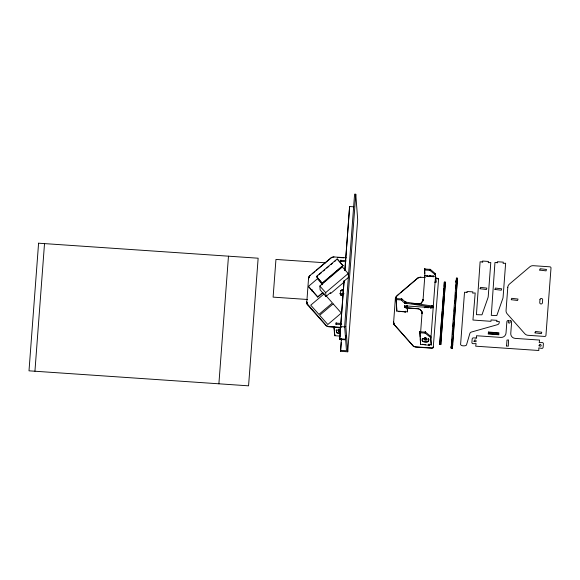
<?xml version="1.0" encoding="UTF-8"?>
<svg xmlns="http://www.w3.org/2000/svg" width="580" height="580" viewBox="0 0 580 580"><rect width="100%" height="100%" fill="white"/><g stroke="black" fill="none" stroke-linecap="round" stroke-linejoin="round"><path stroke-width="0.87" d="M452.625 345.252L452.603 344.063L452.349 348.623L451.269 348.551L451.508 343.237L452.574 343.309M452.335 348.623L452.581 343.389L451.515 343.258M336.56 323.147L335.972 322.864L336.183 323.473M338.655 330.803C339.053 331.426 340.975 331.637 340.279 329.723M341.272 260.384L340.685 260.094L340.895 260.71M405.275 311.989C404.847 311.844 404.833 311.474 407.493 311.837L407.327 307.501M407.254 305.711C406.326 306.436 407.754 306.247 407.29 305.269M424.676 307.733C424.009 305.66 433.615 307.683 430.534 308.074M425.263 339.597L424.553 339.641L424.966 338.299M424.93 339.22C424.176 340.402 427.793 338.676 425.858 339.974M427.068 276.37L427.257 275.71M427.547 275.942C426.488 276.885 433.55 275.732 435.522 276.399L430.904 338.35M428.576 345.035C429.468 345.433 423.552 344.672 422.646 344.244M429.243 345.027C428.932 345.919 429.222 343.577 429.12 345.31M433.434 276.696C434.173 276.776 431.897 276.74 433.173 275.892M451.392 345.963L451.53 343.991M452.552 344.738L452.69 345.419L457.489 278.226L456.424 278.154L456.112 282.126L456.083 281.351C459.947 280.858 453.799 280.242 457.359 281.293M456.206 281.793L456.308 280.524M456.329 280.662L457.395 280.756L457.323 281.162M457.301 282.873L457.504 278.24L456.402 278.284M457.286 282.148L457.243 282.764M306.798 302.289C306.719 301.216 306.907 304.775 307.951 305.334L326.431 325.967L328.635 326.772L341.047 327.62M393.61 322.589L393.595 322.19M422.022 313.555L422.001 312.83M339.046 331.76L338.916 329.056L339.981 329.128L340.156 331.405M339.329 330.984L339.996 331.151L339.981 329.128M424.864 339.692L424.864 337.814L425.93 337.886L426.097 340.163M425.93 339.764L425.93 337.886M452.473 345.629L452.494 345.455M457.178 281.996L457.149 281.423L452.552 343.577L451.45 343.07L456.083 281.351M343.229 293.516C343.65 282.257 336.451 298.526 343.07 294.676M452.451 345.905L452.48 345.868M456.308 280.778L457.381 280.51M306.798 302.122L308.538 278.531M393.617 322.422L393.61 322.023L394.19 324.814L393.668 323.183M422.008 313.323L422.015 313.722L421.863 312.011M451.407 346.013L451.421 345.383M456.17 282.112L456.17 282.38M456.308 281.053L457.373 281.169M34.938 371.229L44.515 243.607M218.892 383.8L228.476 256.186M334.269 328.78L334.399 327.011M340.148 336.11L334.711 335.689L334.508 331.949M334.87 334.674L334.834 335.726L334.718 334.609M340.402 330.245L336.219 329.984L336.857 332.913L340.221 333.377M339.032 329.687L338.597 330.752L339.184 330.992M341.431 338.662L340.554 350.356L346.485 350.762L345.665 339.829L339.728 339.423L339.684 338.793L344.056 280.568M344.803 270.635L349.617 206.531L353.851 206.821M339.728 339.423L343.041 295.336M343.157 294.017L344.056 281.844M344.933 270.142L349.617 206.531M339.684 338.793L345.615 339.199L344.658 326.431L354.59 194.169L355.779 194.249L357.679 219.537L347.746 351.792L340.627 351.306L341.301 342.309M341.431 340.511L341.569 338.713M347.746 351.792L345.847 326.511L355.779 194.249M345.615 339.199L345.876 335.719M393.624 322.255L395.35 298.823M404.898 312.142L404.76 311.649L396.814 311.105L396.14 298.584L401.824 298.983L405.579 302.115L431.861 305.964L433.245 306.74M395.98 299.657L396.278 298.57M396.147 299.621L396.379 298.57M396.249 299.613L396.495 298.57M396.423 299.613L396.56 298.57M396.814 311.105L396.56 305.674M431.15 307.646L433.166 307.784L431.781 307.008L406.036 303.253C403.81 303.021 401.512 300.81 401.367 298.903M401.462 299.962L401.483 298.91M401.577 299.983L401.599 298.925M401.708 300.019L401.701 298.946M401.817 300.07L401.824 298.983M404.528 302.811L404.579 301.738M404.651 302.89L404.644 301.788M404.76 302.941L404.782 301.875M407.493 311.837L407.059 306.073L404.68 305.834L404.818 307.139L405.681 307.886L418.289 308.85L420.261 309.771L421.529 311.308L420.5 309.756L418.767 308.748L405.855 307.712L404.898 307.081L404.695 306.066M404.898 302.992L404.905 301.926M404.971 303.021L405.043 301.977M405.13 303.072L405.123 301.999M405.217 303.094L405.289 302.049M405.304 303.115L405.384 302.071M405.5 303.159L405.478 302.093M405.601 303.18L405.681 302.137M405.703 303.202L405.783 302.158M405.21 311.54L405.326 311.163M405.811 303.224L405.891 302.18M405.92 303.238L406 302.195M406.036 303.253L406.116 302.209M423.313 344.665L420.565 344.274L419.862 331.76L425.597 332.159L430.664 336.364L431.245 345.006C429.258 343.781 428.033 345.955 428.968 343.998M424.879 276.239L424.546 269.004L430.338 269.41L435.464 273.745L435.957 282.243L434.616 282.148M419.717 332.833L419.935 331.745M424.429 270.07L424.647 268.982M419.818 332.797L420.029 331.738M424.473 270.048L424.741 268.975M419.898 332.782L420.196 331.731M424.618 270.019L424.908 268.968M420.058 332.775L420.311 331.738M424.77 270.012L425.024 268.975M420.623 332.311L422.001 313.49M423.059 299.795L424.843 275.667L426.858 275.805L426.931 276.254M420.565 344.274L420.311 338.843M422.842 338.604C418.492 341.982 431.099 344.846 428.489 338.307M420.174 332.782L425.038 333.108L425.118 332.064M424.886 270.012L429.751 270.345L429.831 269.301M431.245 345.006L430.65 337.509L425.154 333.123L425.176 332.072M435.957 282.243L435.363 274.739L429.867 270.36L429.889 269.308M425.263 333.137L425.292 332.086M429.983 270.374L430.005 269.323M425.415 333.166L425.394 332.101M430.128 270.403L430.113 269.337M425.517 333.203L425.532 332.137M430.229 270.439L430.244 269.374M425.56 333.232L425.618 332.173M430.273 270.469L430.338 269.41M426.039 338.372L426.075 339.09M431.556 306.972L431.636 305.928M431.665 306.994L431.745 305.95M431.781 307.008L431.861 305.964M431.89 307.03L431.962 305.986M432.093 307.067L432.071 306.001M432.194 307.088L432.274 306.044M432.288 307.117L432.368 306.066M432.462 307.161L432.455 306.095M432.549 307.183L432.622 306.138M430.433 337.255L430.505 336.212M432.702 306.168L432.695 307.233L432.847 306.218M435.145 274.485L435.225 273.441M430.541 337.357L430.57 336.262M435.254 274.587L435.283 273.492M430.65 337.509L430.664 336.364M432.89 307.313L432.905 306.247M435.363 274.739L435.377 273.593M430.693 337.654L430.751 336.516M433.028 307.393L433.021 306.298M435.406 274.891L435.464 273.745M433.144 307.552L433.137 306.378M439.698 343.781L444.331 282.054L445.397 282.134L440.822 344.607L439.749 344.535L439.698 343.781L440.764 343.853L440.822 344.607M439.749 344.535L440.488 334.696M440.626 332.906L442.236 311.438M442.373 309.655L443.381 296.235M443.512 294.444L443.983 288.18M444.12 286.397L444.331 282.054M440.764 343.853L445.397 282.134M451.37 347.63L451.559 345.194M451.82 342.664L452.088 339.09M452.429 334.617L452.697 331.035M453.031 326.562L453.299 322.988M453.567 319.406L453.836 315.832M454.169 311.358L454.445 307.777M454.778 303.304L454.981 300.621M455.314 296.148L455.583 292.574M455.916 288.101L456.185 284.519M456.3 281.96L456.438 278.168M451.363 347.71L451.298 348.457L452.378 348.399L451.32 348.275M456.3 280.858L457.381 280.988L456.257 280.945M451.486 343.418L452.567 343.635L451.486 343.701M456.286 280.589L457.373 280.633M423.045 299.962L423.045 299.57L422.994 300.288M456.366 278.61L457.446 278.618M456.387 278.429L457.468 278.4M394.096 324.438L413.533 346.441L415.621 347.079L432.23 348.217L433.216 347.812L438.545 279.538L437.849 278.48L435.696 278.255M451.472 343.904L452.545 343.925M308.567 278.589L308.77 277.392M395.379 298.881L396.858 295.749L417.636 278.161L420.152 277.24L425.198 277.537M422.827 300.933L423.03 299.737M312.729 291.029L312.033 291.109L312.221 289.695M341.192 261.471L340.569 261.631L340.866 261.058M336.48 324.191L335.892 324.43L336.154 323.821M398.866 311.424L398.931 311.699M404.797 311.685C406.058 312.272 397.923 310.996 399.555 311.496M407.225 306.537L407.421 306.16M428.714 307.704L424.589 307.443M422.617 344.527L422.602 344.324M425.241 339.416L425.205 339.764M395.415 298.33L395.364 299.048L395.488 298.004M428.214 341.373L428.301 340.743L427.286 341.816L423.298 341.555L422.37 340.337L422.458 341.055M433.405 347.536L433.492 346.905L432.216 347.986L415.432 346.84L413.511 346.216L394.255 324.727L394.364 325.097M308.632 277.871L308.553 278.755L308.959 276.928L310.046 275.457L331.39 257.505L333.841 256.94L346.26 257.781M395.466 298.395L396.415 296.46L399.04 294.14M422.95 300.23C422.305 303.123 418.485 305.863 422.755 300.861M407.407 306.341L407.356 305.805M424.538 307.327L424.64 307.704M343.389 291.073C343.186 288.76 340.199 290.971 340.757 290.667M308.843 277.465L310.169 275.34M340.576 294.589C339.662 293.291 342.403 296.8 343.084 294.364M399.526 311.387L399.468 311.707M429.998 276.152C428.569 276.711 430.389 275.101 430.592 276.377M430.86 276.399L431.085 275.775M431.107 307.777L430.49 307.813M429.207 345.201L429.193 344.694M427.525 276.254L427.511 275.638M426.271 339.837L426.227 339.191M340.039 331.151L340.141 330.477M433.006 276.776L433.492 276.283L432.861 276.479M312.228 273.84L314.947 271.541M316.303 270.389L332.014 257.23M322.893 292.617L317.746 296.982L308.415 286.447L317.419 278.755L322.668 284.744M319.841 286.034L342.36 266.959L348.196 273.543L348.486 277.392L343.976 281.213L344.049 282.156L330.535 293.603L330.469 292.654L325.96 296.467L320.131 289.884L319.841 286.034L325.67 292.617L325.96 296.467M317.746 296.982L322.886 292.559M324.256 293.734L310.742 305.174L318.913 314.389L332.42 302.949L326.004 295.706M325.67 292.617L348.196 273.543M400.403 292.987L417.912 277.972M316.455 276.45L337.176 258.934L343.012 265.517L322.306 283.417L316.455 276.45L322.306 283.417M316.477 276.834L317.862 275.667M319.239 274.5L321.313 272.745M323.386 270.998L324.764 269.83M326.837 268.076L328.911 266.321M330.984 264.574L332.362 263.407M334.435 261.652L335.813 260.485M322.291 283.033L343.012 265.517M407.269 306.515L407.37 306.153M336.915 330.267L336.255 330.216M424.509 307.168L424.553 307.596M428.794 339.271L428.323 339.293M418.985 277.472L418.057 277.885M427.366 276.145L426.945 276.058M411.727 303.463L418.289 303.898L420.42 303.398M424.546 269.004L424.828 273.441M396.14 298.584L396.43 303.92M419.833 331.767L420.181 337.082M415.302 303.935L418.818 304.094L420.268 303.47M430.889 276.152L430.411 275.993M398.946 311.532L399.345 311.583M423.27 344.491L425.495 344.81M334.015 256.947L332.826 257.012M420.826 277.24L419.645 277.305M433.006 276.152L432.948 276.529M337.531 257.411L343.65 257.832M346.006 260.71L340.917 260.362L340.837 261.406L345.926 261.754M325.525 262.812L275.95 259.427L273.115 297.134L307.371 299.476M427.583 276.087L431.94 276.385M456.38 278.487L457.453 278.501M456.358 278.755L457.432 278.755M456.351 278.835L457.402 279.147M435.711 278.487C437.066 276.74 439.256 280.807 438.436 279.052M456.148 281.51L457.214 281.612M339.844 293.487L344.049 293.777M396.481 299.613L401.403 299.954M407.414 306.022L424.502 307.19M341.294 323.473L336.204 323.125L336.125 324.169L341.707 324.553M344.658 326.431L345.847 326.511M340.598 326.613L344.839 326.902M307.023 303.536L326.41 325.743L328.621 326.54L341.033 327.395M339.945 329.643L338.88 329.57L339.938 329.781M338.865 329.744L339.931 329.861M425.909 338.176L424.843 338.104L425.901 338.314M424.828 338.27L425.894 338.387M422.856 338.618L428.794 339.235M340.206 333.152L337.205 332.898L336.436 331.724L336.523 332.442M426.358 339.09L422.175 338.821M451.45 343.07L452.516 343.142M451.479 343.817L452.552 343.817M451.276 346.361L452.349 346.434M451.269 346.449L452.342 346.521M451.269 346.528L452.335 346.601M451.262 346.615L452.32 346.775M451.247 346.782L452.32 346.854M451.24 346.869L452.306 347.021M451.233 347.029L452.298 347.101M451.233 347.108L452.291 347.26M451.218 347.26L452.284 347.398M451.218 347.391L452.284 347.464M451.211 347.456L452.277 347.637M451.211 347.616L452.277 347.732M451.211 347.695L452.277 347.848M451.269 348.536L452.364 348.529M430.817 307.269L431.143 307.958M429.483 276.283L429.309 275.79M338.735 331.216L338.618 330.614M343.026 265.901L337.176 258.934M317.738 296.916L308.415 286.447M340.293 330.578L340.337 331.224M340.728 294.676L340.859 295.039M421.435 310.931L421.79 311.917M336.538 332.289L336.632 332.666M394.037 324.517L393.834 323.829M421.841 312.076L421.769 311.692L421.957 312.562M421.82 311.851L421.885 312.236M393.74 323.51L393.798 323.894M306.987 303.601L306.885 303.05M421.907 312.171L421.979 312.721M393.718 323.575L393.639 323.017M306.856 302.89L307.095 303.92M306.827 302.724L306.871 303.115M421.964 312.497L422.001 312.888M393.661 323.248L393.595 322.524M306.842 302.956L306.784 302.231M421.986 312.663L422.03 313.388M393.639 323.082L393.595 322.357M306.82 302.789L306.776 302.064M438.313 278.835L438.422 279.205M432.854 276.044L432.897 276.696M428.518 344.817L428.591 345.238M423.009 299.896L422.878 300.774M422.813 300.708L422.769 301.092M422.624 301.172L422.566 301.549M424.864 337.814L425.031 340.09M424.625 339.111L424.669 339.829M421.167 310.51L421.276 310.873M422.472 340.902L422.617 341.344M406.696 305.972L406.776 306.421M405.355 311.416L405.398 312.113M404.76 306.827L404.92 307.306M404.68 305.834L404.746 306.965M396.01 296.779L395.937 297.149M395.77 297.221L395.72 297.598M395.582 297.685L395.546 298.069M343.331 290.674L343.396 291.341M343.186 290.341L343.324 290.812M340.859 290.421L340.801 290.812M340.59 294.444L340.692 294.829M339.662 330.781L339.699 331.144M340.554 350.356L340.627 351.306M338.916 329.056L339.032 330.571M334.109 326.678L334.377 330.187M333.964 326.844L334.624 335.624M309.285 276.341L309.212 276.711M308.959 276.928L308.908 277.305M308.828 277.233L308.69 277.936M307.443 304.435L307.545 304.805M307.277 304.145L307.378 304.522M307.139 303.84L307.226 304.224M466.537 292.378L467.212 292.559L466.958 291.479L472.896 291.885L472.664 293.118L475.201 292.965L472.947 320.029L490.963 321.334L491.072 319.942L497.002 320.349L496.654 321.617L499.3 321.552L499.221 322.596A2.378 2.327 -4.3 0 1 497.502 324.669L471.446 332.036A2.378 2.327 -4.3 0 0 469.807 333.638L466.443 345.129C465.428 346.231 461.187 346.173 460.585 344.621L464.515 292.24L466.537 292.378M474.019 341.352C478.522 343.331 474.723 337.226 474.019 341.352M475.941 338.038L476.644 338.133L476.47 335.74L500.917 337.415A4.763 4.654 -4.3 0 0 506.014 333.101L506.862 321.806A1.508 1.472 -4.3 0 1 508.479 320.443L508.812 320.464C506.369 323.618 511.69 324.416 509.885 320.537L510.219 320.559A1.508 1.472 -4.3 0 1 511.611 322.132L510.762 333.42A4.763 4.654 -4.3 0 0 515.163 338.387L539.61 340.061L539.197 342.642L542.285 342.577A1.189 1.16 -4.3 0 1 543.387 343.817L543.119 347.297A1.189 1.16 -4.3 0 1 541.851 348.377L538.805 347.891L538.827 350.501L475.687 346.188L476.1 343.606L473.012 343.672A1.189 1.16 -4.3 0 1 471.91 342.432L472.178 338.952A1.189 1.16 -4.3 0 1 473.447 337.872L475.941 338.038M480.11 288.738L486.417 289.514L486.83 288.101L480.523 287.368L480.11 288.695M482.118 261.935L482.792 262.117L482.546 261.043L488.476 261.45L488.251 262.682L490.782 262.53L488.251 296.257A7.141 6.974 -4.3 0 1 487.882 298.019L481.965 314.817L476.434 314.672L480.102 261.798L482.118 261.935M494.965 289.442L501.272 290.217L501.685 288.804L495.378 288.071L494.965 289.442M496.973 262.646L497.647 262.82L497.401 261.747L503.331 262.153L503.107 263.385L505.637 263.233L503.107 296.96A7.141 6.974 -4.3 0 1 502.737 298.722L496.821 315.52L491.289 315.375L494.958 262.508L496.973 262.646M506.543 345.963L508.305 346.173L508.515 339.931L506.992 340.068L506.543 345.963M511.284 299.693L517.592 300.469L518.005 299.055L511.698 298.323L511.284 299.693M535.035 332.862L541.35 333.638L541.764 332.224L535.449 331.492L535.035 332.862M539.059 345.796C543.533 347.79 539.77 341.642 539.059 345.796M539.748 270.099L546.063 270.875L546.476 269.461L540.161 268.728L539.755 270.048M38.584 243.201L29 370.823L248.566 385.83L258.144 258.209L38.584 243.201M488.28 333.529L488.237 334.044L498.923 334.776L498.829 334.305L488.287 333.486M488.389 332.094L488.346 332.608L499.032 333.34L498.938 332.869L488.418 332.006M507.804 287.267L506.057 310.474A4.763 4.654 -4.3 0 0 507.203 313.852L524.798 333.71A4.763 4.654 -4.3 0 0 528.054 335.298L544.671 336.436A1.189 1.16 -4.3 0 0 545.947 335.356L551 268.069A1.189 1.16 -4.3 0 0 549.898 266.822L533.281 265.691A4.763 4.654 -4.3 0 0 529.823 266.822L509.443 284.084A4.763 4.654 -4.3 0 0 507.804 287.267M539.973 299.671L539.755 302.571A1.341 1.305 -4.3 0 0 540.995 303.971A1.341 1.305 -4.3 0 0 542.43 302.753L542.648 299.853A1.341 1.305 -4.3 0 0 541.408 298.461A1.341 1.305 -4.3 0 0 539.973 299.671M333.166 303.848L319.652 315.288L327.816 324.503L341.33 313.062L333.166 303.848M421.653 311.38L421.733 311.764L421.653 311.38"/></g></svg>
